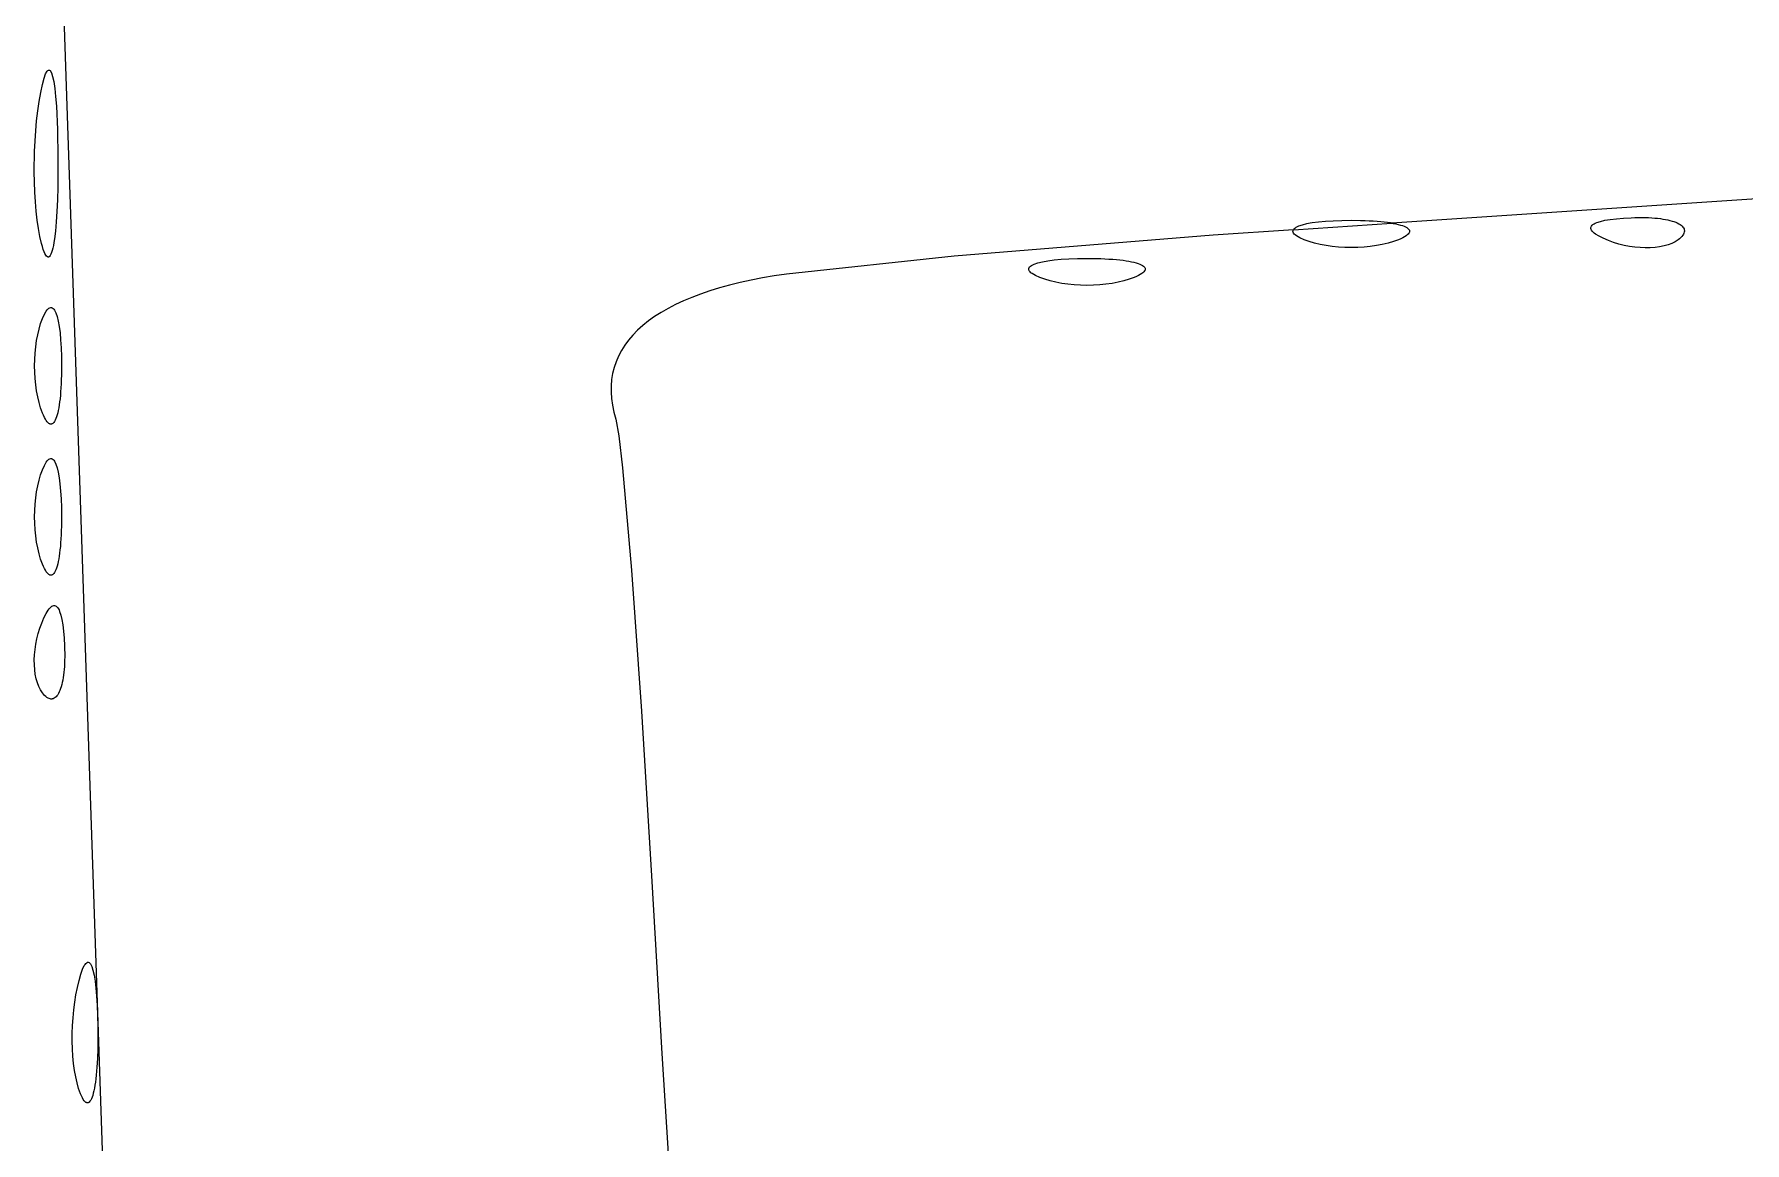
# Model space of a CAD drawing. Extents: x 70.3 to 133.4, y -81.7 to -32.
# Drawn here: x 70.9668 to 71.3264, y -65.1779 to -64.945 of the extents above; entities that cross this region are included whole.
import ezdxf

# ---------------------------------------------------------------- set-up
doc = ezdxf.new("R2010")
doc.units = 0
doc.layers.add('BLACK', color=7, linetype='CONTINUOUS')

msp = doc.modelspace()

# ---------------------------------------------------------------- linework, layer by layer
at = {"layer": 'BLACK', "linetype": 'CONTINUOUS'}
for p, q in [((70.984188, -65.270315), (70.972739, -64.930096)), ((70.969203, -64.95328), (70.969525, -64.952704)), ((70.969525, -64.952704), (70.969681, -64.952548)), ((70.969681, -64.952548), (70.969833, -64.952477)), ((70.969833, -64.952477), (70.969982, -64.952492)), ((70.969982, -64.952492), (70.970126, -64.952592)), ((70.970126, -64.952592), (70.970401, -64.953041)), ((70.968172, -64.957169), (70.968524, -64.955505)), ((70.968524, -64.955505), (70.968868, -64.954211)), ((70.968868, -64.954211), (70.969203, -64.95328)), ((70.970401, -64.953041), (70.970657, -64.953817)), ((70.970657, -64.953817), (70.970891, -64.954914)), ((70.970891, -64.954914), (70.971103, -64.956324)), ((70.971103, -64.956324), (70.97129, -64.958041)), ((70.967552, -64.961057), (70.967839, -64.95907)), ((70.967839, -64.95907), (70.968172, -64.957169)), ((70.97129, -64.958041), (70.971449, -64.960056)), ((70.971449, -64.960056), (70.971681, -64.964956)), ((70.967116, -64.965229), (70.967311, -64.963116)), ((70.967311, -64.963116), (70.967552, -64.961057)), ((70.966864, -64.969553), (70.967116, -64.965229)), ((70.971681, -64.964956), (70.971784, -64.970967)), ((70.966795, -64.973901), (70.966864, -64.969553)), ((70.971784, -64.970967), (70.971782, -64.97413)), ((70.966908, -64.978142), (70.966795, -64.973901)), ((70.971782, -64.97413), (70.971742, -64.977064)), ((70.967032, -64.980181), (70.966908, -64.978142)), ((70.971742, -64.977064), (70.971668, -64.979759)), ((71.350557, -64.978112), (71.2522, -64.984662)), ((70.967202, -64.982145), (70.967032, -64.980181)), ((70.971668, -64.979759), (70.971561, -64.982207)), ((70.967417, -64.984017), (70.967202, -64.982145)), ((70.967677, -64.985781), (70.967417, -64.984017)), ((70.971423, -64.984397), (70.971254, -64.986322)), ((70.971561, -64.982207), (70.971423, -64.984397)), ((71.231501, -64.98604), (71.2522, -64.984662)), ((71.232561, -64.985303), (71.231983, -64.985588)), ((71.23333, -64.985044), (71.232561, -64.985303)), ((71.234286, -64.984813), (71.23333, -64.985044)), ((71.235424, -64.984612), (71.234286, -64.984813)), ((71.236739, -64.984443), (71.235424, -64.984612)), ((71.238225, -64.984308), (71.236739, -64.984443)), ((71.239877, -64.984209), (71.238225, -64.984308)), ((71.241691, -64.984148), (71.239877, -64.984209)), ((71.243661, -64.984127), (71.241691, -64.984148)), ((71.245631, -64.984148), (71.243661, -64.984127)), ((71.246557, -64.984173), (71.245631, -64.984148)), ((71.247444, -64.984209), (71.246557, -64.984173)), ((71.248291, -64.984254), (71.247444, -64.984209)), ((71.249097, -64.984308), (71.248291, -64.984254)), ((71.249861, -64.984371), (71.249097, -64.984308)), ((71.250583, -64.984443), (71.249861, -64.984371)), ((71.251262, -64.984524), (71.250583, -64.984443)), ((71.251897, -64.984612), (71.251262, -64.984524)), ((71.2522, -64.984662), (71.251897, -64.984612)), ((71.2522, -64.984662), (71.252489, -64.984709)), ((71.252489, -64.984709), (71.253035, -64.984813)), ((71.253035, -64.984813), (71.253536, -64.984925)), ((71.253536, -64.984925), (71.253991, -64.985044)), ((71.253991, -64.985044), (71.2544, -64.98517)), ((71.2544, -64.98517), (71.254761, -64.985303)), ((71.254761, -64.985303), (71.255074, -64.985443)), ((71.294069, -64.985416), (71.294157, -64.985251)), ((71.294157, -64.985251), (71.294291, -64.985091)), ((71.294291, -64.985091), (71.29447, -64.984938)), ((71.29447, -64.984938), (71.294695, -64.984791)), ((71.294695, -64.984791), (71.294965, -64.984651)), ((71.294965, -64.984651), (71.29528, -64.984517)), ((71.29528, -64.984517), (71.296045, -64.984271)), ((71.296045, -64.984271), (71.29699, -64.984054)), ((71.29699, -64.984054), (71.298112, -64.983867)), ((71.298112, -64.983867), (71.29941, -64.983712)), ((71.29941, -64.983712), (71.300883, -64.983589)), ((71.300883, -64.983589), (71.30253, -64.9835)), ((71.30253, -64.983501), (71.303304, -64.983475)), ((71.30253, -64.9835), (71.30253, -64.983501)), ((71.303304, -64.983475), (71.304055, -64.983462)), ((71.304055, -64.983462), (71.304784, -64.983462)), ((71.304784, -64.983462), (71.305489, -64.983473)), ((71.305489, -64.983473), (71.306169, -64.983497)), ((71.306169, -64.983497), (71.306825, -64.983532)), ((71.306825, -64.983532), (71.307455, -64.983578)), ((71.307455, -64.983578), (71.308059, -64.983636)), ((71.308059, -64.983636), (71.308636, -64.983705)), ((71.308636, -64.983705), (71.309186, -64.983784)), ((71.309186, -64.983784), (71.309707, -64.983874)), ((71.309707, -64.983874), (71.310199, -64.983973)), ((71.310199, -64.983973), (71.310662, -64.984083)), ((71.310662, -64.984083), (71.311095, -64.984202)), ((71.311095, -64.984202), (71.311496, -64.98433)), ((71.311496, -64.98433), (71.311866, -64.984467)), ((71.311866, -64.984467), (71.312204, -64.984613)), ((71.312204, -64.984613), (71.312509, -64.984768)), ((71.312509, -64.984768), (71.31278, -64.98493)), ((71.31278, -64.98493), (71.313017, -64.985101)), ((71.313017, -64.985101), (71.31322, -64.985279)), ((71.31322, -64.985279), (71.313386, -64.985465)), ((70.967982, -64.987421), (70.967677, -64.985781)), ((70.968332, -64.988919), (70.967982, -64.987421)), ((70.968517, -64.989585), (70.968332, -64.988919)), ((70.97095, -64.988691), (70.970836, -64.989338)), ((70.971058, -64.987972), (70.97095, -64.988691)), ((70.971254, -64.986322), (70.971058, -64.987972)), ((71.214656, -64.987162), (71.160213, -64.991587)), ((71.231501, -64.98604), (71.214656, -64.987162)), ((71.231412, -64.986399), (71.231424, -64.986227)), ((71.231452, -64.986576), (71.231412, -64.986399)), ((71.231424, -64.986227), (71.231487, -64.986059)), ((71.231546, -64.986758), (71.231452, -64.986576)), ((71.231487, -64.986059), (71.231501, -64.98604)), ((71.231602, -64.985896), (71.231501, -64.98604)), ((71.231693, -64.986944), (71.231546, -64.986758)), ((71.231768, -64.985739), (71.231602, -64.985896)), ((71.231894, -64.987133), (71.231693, -64.986944)), ((71.231983, -64.985588), (71.231768, -64.985739)), ((71.232151, -64.987327), (71.231894, -64.987133)), ((71.232831, -64.987723), (71.232151, -64.987327)), ((71.233739, -64.988131), (71.232831, -64.987723)), ((71.234801, -64.988518), (71.233739, -64.988131)), ((71.235934, -64.988853), (71.234801, -64.988518)), ((71.237129, -64.989137), (71.235934, -64.988853)), ((71.251387, -64.988853), (71.250192, -64.989137)), ((71.25252, -64.988518), (71.251387, -64.988853)), ((71.253583, -64.988131), (71.25252, -64.988518)), ((71.254065, -64.987926), (71.253583, -64.988131)), ((71.25449, -64.987723), (71.254065, -64.987926)), ((71.254859, -64.987523), (71.25449, -64.987723)), ((71.255171, -64.987327), (71.254859, -64.987523)), ((71.255074, -64.985443), (71.255338, -64.985588)), ((71.255427, -64.987133), (71.255171, -64.987327)), ((71.255338, -64.985588), (71.255554, -64.985739)), ((71.255629, -64.986944), (71.255427, -64.987133)), ((71.255554, -64.985739), (71.255719, -64.985896)), ((71.255776, -64.986758), (71.255629, -64.986944)), ((71.255719, -64.985896), (71.255783, -64.985977)), ((71.255829, -64.986667), (71.255776, -64.986758)), ((71.255783, -64.985977), (71.255834, -64.986059)), ((71.255869, -64.986576), (71.255829, -64.986667)), ((71.255834, -64.986059), (71.255872, -64.986142)), ((71.255896, -64.986487), (71.255869, -64.986576)), ((71.255872, -64.986142), (71.255898, -64.986227)), ((71.25591, -64.986399), (71.255896, -64.986487)), ((71.255898, -64.986227), (71.25591, -64.986312)), ((71.25591, -64.986312), (71.25591, -64.986399)), ((71.294027, -64.985588), (71.294069, -64.985416)), ((71.294031, -64.985766), (71.294027, -64.985588)), ((71.294082, -64.985949), (71.294031, -64.985766)), ((71.294179, -64.986138), (71.294082, -64.985949)), ((71.294322, -64.986332), (71.294179, -64.986138)), ((71.294513, -64.986532), (71.294322, -64.986332)), ((71.29475, -64.986736), (71.294513, -64.986532)), ((71.295034, -64.986945), (71.29475, -64.986736)), ((71.295744, -64.987378), (71.295034, -64.986945)), ((71.296644, -64.987829), (71.295744, -64.987378)), ((71.297735, -64.988296), (71.296644, -64.987829)), ((71.298821, -64.988696), (71.297735, -64.988296)), ((71.299925, -64.989036), (71.298821, -64.988696)), ((71.311056, -64.988904), (71.310264, -64.989203)), ((71.311772, -64.988548), (71.311056, -64.988904)), ((71.312406, -64.988137), (71.311772, -64.988548)), ((71.312689, -64.987911), (71.312406, -64.988137)), ((71.312948, -64.98767), (71.312689, -64.987911)), ((71.313174, -64.987425), (71.312948, -64.98767)), ((71.313358, -64.987185), (71.313174, -64.987425)), ((71.3135, -64.98695), (71.313358, -64.987185)), ((71.313386, -64.985465), (71.313517, -64.985658)), ((71.313601, -64.98672), (71.3135, -64.98695)), ((71.313517, -64.985658), (71.31361, -64.985858)), ((71.313662, -64.986495), (71.313601, -64.98672)), ((71.31361, -64.985858), (71.313643, -64.98596)), ((71.313643, -64.98596), (71.313666, -64.986064)), ((71.313678, -64.986385), (71.313662, -64.986495)), ((71.313666, -64.986064), (71.313679, -64.986169)), ((71.313683, -64.986276), (71.313678, -64.986385)), ((71.313679, -64.986169), (71.313683, -64.986276)), ((70.968699, -64.99016), (70.968517, -64.989585)), ((70.968878, -64.990646), (70.968699, -64.99016)), ((70.969054, -64.991043), (70.968878, -64.990646)), ((70.969227, -64.991353), (70.969054, -64.991043)), ((70.969396, -64.991577), (70.969227, -64.991353)), ((70.969561, -64.991716), (70.969396, -64.991577)), ((70.969642, -64.991755), (70.969561, -64.991716)), ((70.969722, -64.991772), (70.969642, -64.991755)), ((70.969801, -64.991768), (70.969722, -64.991772)), ((70.969879, -64.991745), (70.969801, -64.991768)), ((70.969955, -64.9917), (70.969879, -64.991745)), ((70.970031, -64.991636), (70.969955, -64.9917)), ((70.970178, -64.991447), (70.970031, -64.991636)), ((70.97032, -64.991179), (70.970178, -64.991447)), ((70.970458, -64.990833), (70.97032, -64.991179)), ((70.97059, -64.99041), (70.970458, -64.990833)), ((70.970716, -64.989911), (70.97059, -64.99041)), ((70.970836, -64.989338), (70.970716, -64.989911)), ((71.160213, -64.991587), (71.124931, -64.995336)), ((71.178724, -64.992751), (71.179862, -64.99255)), ((71.179862, -64.99255), (71.181176, -64.992381)), ((71.181176, -64.992381), (71.182662, -64.992246)), ((71.182662, -64.992246), (71.184314, -64.992146)), ((71.184314, -64.992146), (71.186128, -64.992086)), ((71.186128, -64.992086), (71.188098, -64.992065)), ((71.188098, -64.992065), (71.190068, -64.992086)), ((71.190068, -64.992086), (71.190995, -64.992111)), ((71.190995, -64.992111), (71.191882, -64.992146)), ((71.191882, -64.992146), (71.192729, -64.992191)), ((71.192729, -64.992191), (71.193534, -64.992246)), ((71.193534, -64.992246), (71.194298, -64.992309)), ((71.194298, -64.992309), (71.19502, -64.992381)), ((71.19502, -64.992381), (71.195699, -64.992461)), ((71.195699, -64.992461), (71.196335, -64.99255)), ((71.196335, -64.99255), (71.196926, -64.992647)), ((71.238374, -64.989369), (71.237129, -64.989137)), ((71.23966, -64.98955), (71.238374, -64.989369)), ((71.240977, -64.989679), (71.23966, -64.98955)), ((71.242314, -64.989756), (71.240977, -64.989679)), ((71.243661, -64.989782), (71.242314, -64.989756)), ((71.245008, -64.989756), (71.243661, -64.989782)), ((71.246345, -64.989679), (71.245008, -64.989756)), ((71.247661, -64.98955), (71.246345, -64.989679)), ((71.248947, -64.989369), (71.247661, -64.98955)), ((71.250192, -64.989137), (71.248947, -64.989369)), ((71.301041, -64.989316), (71.299925, -64.989036)), ((71.302158, -64.989537), (71.301041, -64.989316)), ((71.303271, -64.989698), (71.302158, -64.989537)), ((71.304371, -64.989801), (71.303271, -64.989698)), ((71.30545, -64.989846), (71.304371, -64.989801)), ((71.306501, -64.989832), (71.30545, -64.989846)), ((71.307516, -64.989761), (71.306501, -64.989832)), ((71.308486, -64.989632), (71.307516, -64.989761)), ((71.309405, -64.989446), (71.308486, -64.989632)), ((71.310264, -64.989203), (71.309405, -64.989446)), ((71.119883, -64.996151), (71.117492, -64.996618)), ((71.122363, -64.995723), (71.119883, -64.996151)), ((71.124931, -64.995336), (71.122363, -64.995723)), ((71.175849, -64.994337), (71.175861, -64.994164)), ((71.17589, -64.994514), (71.175849, -64.994337)), ((71.175861, -64.994164), (71.175925, -64.993996)), ((71.175983, -64.994696), (71.17589, -64.994514)), ((71.175925, -64.993996), (71.17604, -64.993834)), ((71.17613, -64.994881), (71.175983, -64.994696)), ((71.17604, -64.993834), (71.176205, -64.993677)), ((71.176332, -64.995071), (71.17613, -64.994881)), ((71.176205, -64.993677), (71.17642, -64.993526)), ((71.176588, -64.995264), (71.176332, -64.995071)), ((71.17642, -64.993526), (71.176998, -64.993241)), ((71.177269, -64.995661), (71.176588, -64.995264)), ((71.176998, -64.993241), (71.177768, -64.992982)), ((71.178176, -64.996068), (71.177269, -64.995661)), ((71.177768, -64.992982), (71.178724, -64.992751)), ((71.179238, -64.996455), (71.178176, -64.996068)), ((71.196926, -64.992647), (71.197473, -64.992751)), ((71.19802, -64.996068), (71.196958, -64.996455)), ((71.197473, -64.992751), (71.197974, -64.992863)), ((71.197974, -64.992863), (71.198429, -64.992982)), ((71.198503, -64.995863), (71.19802, -64.996068)), ((71.198429, -64.992982), (71.198837, -64.993108)), ((71.198928, -64.995661), (71.198503, -64.995863)), ((71.198837, -64.993108), (71.199198, -64.993241)), ((71.199296, -64.995461), (71.198928, -64.995661)), ((71.199198, -64.993241), (71.199511, -64.99338)), ((71.199608, -64.995264), (71.199296, -64.995461)), ((71.199511, -64.99338), (71.199776, -64.993526)), ((71.199865, -64.995071), (71.199608, -64.995264)), ((71.199776, -64.993526), (71.199991, -64.993677)), ((71.200066, -64.994881), (71.199865, -64.995071)), ((71.199991, -64.993677), (71.200157, -64.993834)), ((71.200213, -64.994696), (71.200066, -64.994881)), ((71.200157, -64.993834), (71.20022, -64.993915)), ((71.200267, -64.994604), (71.200213, -64.994696)), ((71.20022, -64.993915), (71.200271, -64.993996)), ((71.200307, -64.994514), (71.200267, -64.994604)), ((71.200271, -64.993996), (71.20031, -64.99408)), ((71.200334, -64.994425), (71.200307, -64.994514)), ((71.20031, -64.99408), (71.200335, -64.994164)), ((71.200347, -64.994337), (71.200334, -64.994425)), ((71.200335, -64.994164), (71.200348, -64.99425)), ((71.200348, -64.99425), (71.200347, -64.994337)), ((71.10689, -64.999543), (71.105043, -65.000243)), ((71.108828, -64.998881), (71.10689, -64.999543)), ((71.110858, -64.998257), (71.108828, -64.998881)), ((71.112979, -64.997672), (71.110858, -64.998257)), ((71.11519, -64.997125), (71.112979, -64.997672)), ((71.117492, -64.996618), (71.11519, -64.997125)), ((71.180372, -64.996791), (71.179238, -64.996455)), ((71.181566, -64.997075), (71.180372, -64.996791)), ((71.182812, -64.997307), (71.181566, -64.997075)), ((71.184098, -64.997488), (71.182812, -64.997307)), ((71.185414, -64.997617), (71.184098, -64.997488)), ((71.186751, -64.997694), (71.185414, -64.997617)), ((71.188098, -64.99772), (71.186751, -64.997694)), ((71.189445, -64.997694), (71.188098, -64.99772)), ((71.190782, -64.997617), (71.189445, -64.997694)), ((71.192099, -64.997488), (71.190782, -64.997617)), ((71.193385, -64.997307), (71.192099, -64.997488)), ((71.19463, -64.997075), (71.193385, -64.997307)), ((71.195824, -64.996791), (71.19463, -64.997075)), ((71.196958, -64.996455), (71.195824, -64.996791)), ((70.968937, -65.003794), (70.969333, -65.003114)), ((70.969333, -65.003114), (70.969526, -65.002857)), ((70.969526, -65.002857), (70.969716, -65.002656)), ((70.969716, -65.002656), (70.969902, -65.002509)), ((70.969902, -65.002509), (70.970083, -65.002415)), ((70.970083, -65.002415), (70.970261, -65.002375)), ((70.970261, -65.002375), (70.970433, -65.002387)), ((70.970433, -65.002387), (70.970601, -65.00245)), ((70.970601, -65.00245), (70.970763, -65.002565)), ((70.970763, -65.002565), (70.97092, -65.002731)), ((70.97092, -65.002731), (70.971072, -65.002946)), ((70.971072, -65.002946), (70.971356, -65.003524)), ((71.100059, -65.002564), (71.098585, -65.003411)), ((71.101627, -65.001754), (71.100059, -65.002564)), ((71.103289, -65.00098), (71.101627, -65.001754)), ((71.105043, -65.000243), (71.103289, -65.00098)), ((70.967522, -65.008092), (70.967806, -65.006897)), ((70.967806, -65.006897), (70.968142, -65.005764)), ((70.968142, -65.005764), (70.968529, -65.004702)), ((70.968529, -65.004702), (70.968937, -65.003794)), ((70.971356, -65.003524), (70.971615, -65.004293)), ((70.971615, -65.004293), (70.971846, -65.005249)), ((70.971846, -65.005249), (70.972047, -65.006387)), ((70.972047, -65.006387), (70.972217, -65.007702)), ((71.09473, -65.006163), (71.093636, -65.007149)), ((71.09592, -65.00521), (71.09473, -65.006163)), ((71.097205, -65.004293), (71.09592, -65.00521)), ((71.098585, -65.003411), (71.097205, -65.004293)), ((70.96711, -65.010623), (70.96729, -65.009337)), ((70.96729, -65.009337), (70.967522, -65.008092)), ((70.972217, -65.007702), (70.972352, -65.009188)), ((70.972352, -65.009188), (70.972451, -65.01084)), ((71.090932, -65.010312), (71.090226, -65.011433)), ((71.091737, -65.009224), (71.090932, -65.010312)), ((71.092638, -65.00817), (71.091737, -65.009224)), ((71.093636, -65.007149), (71.092638, -65.00817)), ((70.966877, -65.014624), (70.966903, -65.013277)), ((70.966903, -65.013277), (70.966981, -65.01194)), ((70.966981, -65.01194), (70.96711, -65.010623)), ((70.972451, -65.01084), (70.972512, -65.012654)), ((70.972512, -65.012654), (70.972532, -65.014624)), ((71.089107, -65.013771), (71.088697, -65.014987)), ((71.089617, -65.012586), (71.089107, -65.013771)), ((71.090226, -65.011433), (71.089617, -65.012586)), ((70.966903, -65.015971), (70.966877, -65.014624)), ((70.966981, -65.017308), (70.966903, -65.015971)), ((70.96711, -65.018624), (70.966981, -65.017308)), ((70.972486, -65.01752), (70.972451, -65.018407)), ((70.972512, -65.016594), (70.972486, -65.01752)), ((70.972532, -65.014624), (70.972512, -65.016594)), ((71.088174, -65.017514), (71.088063, -65.018823)), ((71.088385, -65.016235), (71.088174, -65.017514)), ((71.088697, -65.014987), (71.088385, -65.016235)), ((70.96729, -65.01991), (70.96711, -65.018624)), ((70.967522, -65.021156), (70.96729, -65.01991)), ((70.967806, -65.02235), (70.967522, -65.021156)), ((70.972288, -65.020824), (70.972217, -65.021546)), ((70.972352, -65.02006), (70.972288, -65.020824)), ((70.972406, -65.019254), (70.972352, -65.02006)), ((70.972451, -65.018407), (70.972406, -65.019254)), ((71.088063, -65.018823), (71.088053, -65.020162)), ((71.088053, -65.020162), (71.088144, -65.02153)), ((70.968142, -65.023484), (70.967806, -65.02235)), ((70.968529, -65.024546), (70.968142, -65.023484)), ((70.968734, -65.025028), (70.968529, -65.024546)), ((70.971734, -65.024499), (70.971615, -65.024954)), ((70.971846, -65.023998), (70.971734, -65.024499)), ((70.971951, -65.023452), (70.971846, -65.023998)), ((70.972047, -65.02286), (70.971951, -65.023452)), ((70.972136, -65.022225), (70.972047, -65.02286)), ((70.972217, -65.021546), (70.972136, -65.022225)), ((71.088144, -65.02153), (71.088338, -65.022928)), ((71.088338, -65.022928), (71.088634, -65.024355)), ((71.088634, -65.024355), (71.089032, -65.02581)), ((70.968937, -65.025454), (70.968734, -65.025028)), ((70.969136, -65.025822), (70.968937, -65.025454)), ((70.969333, -65.026134), (70.969136, -65.025822)), ((70.969526, -65.02639), (70.969333, -65.026134)), ((70.969716, -65.026592), (70.969526, -65.02639)), ((70.969902, -65.026739), (70.969716, -65.026592)), ((70.969993, -65.026792), (70.969902, -65.026739)), ((70.970083, -65.026832), (70.969993, -65.026792)), ((70.970173, -65.026859), (70.970083, -65.026832)), ((70.970261, -65.026873), (70.970173, -65.026859)), ((70.970347, -65.026873), (70.970261, -65.026873)), ((70.970433, -65.026861), (70.970347, -65.026873)), ((70.970518, -65.026835), (70.970433, -65.026861)), ((70.970601, -65.026797), (70.970518, -65.026835)), ((70.970683, -65.026746), (70.970601, -65.026797)), ((70.970763, -65.026682), (70.970683, -65.026746)), ((70.97092, -65.026517), (70.970763, -65.026682)), ((70.971072, -65.026302), (70.97092, -65.026517)), ((70.971217, -65.026037), (70.971072, -65.026302)), ((70.971356, -65.025724), (70.971217, -65.026037)), ((70.971489, -65.025363), (70.971356, -65.025724)), ((70.971615, -65.024954), (70.971489, -65.025363)), ((71.089032, -65.02581), (71.089664, -65.029331)), ((71.089664, -65.029331), (71.090444, -65.036061)), ((70.968529, -65.036452), (70.968937, -65.035544)), ((70.968937, -65.035544), (70.969333, -65.034864)), ((70.969333, -65.034864), (70.969526, -65.034607)), ((70.969526, -65.034607), (70.969716, -65.034406)), ((70.969716, -65.034406), (70.969902, -65.034259)), ((70.969902, -65.034259), (70.970083, -65.034165)), ((70.970083, -65.034165), (70.970261, -65.034125)), ((70.970261, -65.034125), (70.970433, -65.034137)), ((70.970433, -65.034137), (70.970601, -65.034201)), ((70.970601, -65.034201), (70.970763, -65.034315)), ((70.970763, -65.034315), (70.97092, -65.034481)), ((70.97092, -65.034481), (70.971072, -65.034696)), ((70.971072, -65.034696), (70.971356, -65.035274)), ((70.971356, -65.035274), (70.971615, -65.036043)), ((70.967522, -65.039842), (70.967806, -65.038647)), ((70.967806, -65.038647), (70.968142, -65.037514)), ((70.968142, -65.037514), (70.968529, -65.036452)), ((70.971615, -65.036043), (70.971846, -65.036999)), ((70.971846, -65.036999), (70.972047, -65.038137)), ((70.972047, -65.038137), (70.972216, -65.039452)), ((71.090444, -65.036061), (71.092328, -65.057573)), ((70.966981, -65.04369), (70.96711, -65.042373)), ((70.96711, -65.042373), (70.96729, -65.041087)), ((70.96729, -65.041087), (70.967522, -65.039842)), ((70.972216, -65.039452), (70.972352, -65.040938)), ((70.972352, -65.040938), (70.972451, -65.04259)), ((70.972451, -65.04259), (70.972512, -65.044404)), ((70.966877, -65.046374), (70.966903, -65.045027)), ((70.966903, -65.047721), (70.966877, -65.046374)), ((70.966903, -65.045027), (70.966981, -65.04369)), ((70.972512, -65.044404), (70.972532, -65.046374)), ((70.972532, -65.046374), (70.972512, -65.048344)), ((70.966981, -65.049058), (70.966903, -65.047721)), ((70.96711, -65.050374), (70.966981, -65.049058)), ((70.972486, -65.049271), (70.972451, -65.050158)), ((70.972512, -65.048344), (70.972486, -65.049271)), ((70.96729, -65.05166), (70.96711, -65.050374)), ((70.967522, -65.052906), (70.96729, -65.05166)), ((70.967806, -65.0541), (70.967522, -65.052906)), ((70.972216, -65.053296), (70.972136, -65.053975)), ((70.972288, -65.052574), (70.972216, -65.053296)), ((70.972352, -65.05181), (70.972288, -65.052574)), ((70.972406, -65.051004), (70.972352, -65.05181)), ((70.972451, -65.050158), (70.972406, -65.051004)), ((70.968142, -65.055234), (70.967806, -65.0541)), ((70.968529, -65.056296), (70.968142, -65.055234)), ((70.968734, -65.056779), (70.968529, -65.056296)), ((70.968937, -65.057204), (70.968734, -65.056779)), ((70.969136, -65.057572), (70.968937, -65.057204)), ((70.971489, -65.057113), (70.971356, -65.057474)), ((70.971615, -65.056705), (70.971489, -65.057113)), ((70.971734, -65.056249), (70.971615, -65.056705)), ((70.971846, -65.055748), (70.971734, -65.056249)), ((70.971951, -65.055202), (70.971846, -65.055748)), ((70.972047, -65.05461), (70.971951, -65.055202)), ((70.972136, -65.053975), (70.972047, -65.05461)), ((70.969333, -65.057884), (70.969136, -65.057572)), ((70.969526, -65.05814), (70.969333, -65.057884)), ((70.969716, -65.058342), (70.969526, -65.05814)), ((70.969902, -65.058489), (70.969716, -65.058342)), ((70.969993, -65.058542), (70.969902, -65.058489)), ((70.970083, -65.058583), (70.969993, -65.058542)), ((70.970172, -65.058609), (70.970083, -65.058583)), ((70.970261, -65.058623), (70.970172, -65.058609)), ((70.970347, -65.058623), (70.970261, -65.058623)), ((70.970433, -65.058611), (70.970347, -65.058623)), ((70.970518, -65.058586), (70.970433, -65.058611)), ((70.970601, -65.058547), (70.970518, -65.058586)), ((70.970683, -65.058496), (70.970601, -65.058547)), ((70.970763, -65.058432), (70.970683, -65.058496)), ((70.97092, -65.058267), (70.970763, -65.058432)), ((70.971072, -65.058052), (70.97092, -65.058267)), ((70.971217, -65.057787), (70.971072, -65.058052)), ((70.971356, -65.057474), (70.971217, -65.057787)), ((71.092328, -65.057573), (71.094438, -65.087195)), ((70.968363, -65.068698), (70.968831, -65.067607)), ((70.968831, -65.067607), (70.969281, -65.066707)), ((70.969281, -65.066707), (70.969714, -65.065997)), ((70.969714, -65.065997), (70.969924, -65.065713)), ((70.969924, -65.065713), (70.970128, -65.065476)), ((70.970128, -65.065476), (70.970328, -65.065285)), ((70.970328, -65.065285), (70.970522, -65.065142)), ((70.970522, -65.065142), (70.970711, -65.065045)), ((70.970711, -65.065045), (70.970894, -65.064995)), ((70.970894, -65.064995), (70.971071, -65.06499)), ((70.971071, -65.06499), (70.971243, -65.065032)), ((70.971243, -65.065032), (70.971409, -65.06512)), ((70.971409, -65.06512), (70.971569, -65.065254)), ((70.971569, -65.065254), (70.971722, -65.065433)), ((70.971722, -65.065433), (70.971869, -65.065658)), ((70.971869, -65.065658), (70.972009, -65.065928)), ((70.972009, -65.065928), (70.972142, -65.066243)), ((70.972142, -65.066243), (70.972388, -65.067009)), ((70.972388, -65.067009), (70.972605, -65.067953)), ((70.972605, -65.067953), (70.972792, -65.069075)), ((70.967344, -65.072004), (70.967624, -65.070889)), ((70.967624, -65.070889), (70.967964, -65.069784)), ((70.967964, -65.069784), (70.968363, -65.068698)), ((70.972792, -65.069075), (70.972948, -65.070373)), ((70.972948, -65.070373), (70.97307, -65.071846)), ((70.966859, -65.075334), (70.966962, -65.074234)), ((70.966962, -65.074234), (70.967123, -65.073122)), ((70.967123, -65.073122), (70.967344, -65.072004)), ((70.97307, -65.071846), (70.973159, -65.073494)), ((70.973159, -65.073494), (70.973185, -65.074267)), ((70.973185, -65.074267), (70.973198, -65.075018)), ((70.973198, -65.075018), (70.973199, -65.075747)), ((70.966814, -65.076413), (70.966859, -65.075334)), ((70.966828, -65.077464), (70.966814, -65.076413)), ((70.966899, -65.078479), (70.966828, -65.077464)), ((70.967028, -65.07945), (70.966899, -65.078479)), ((70.973082, -65.078418), (70.973024, -65.079022)), ((70.973128, -65.077788), (70.973082, -65.078418)), ((70.973163, -65.077132), (70.973128, -65.077788)), ((70.973187, -65.076452), (70.973163, -65.077132)), ((70.973199, -65.075747), (70.973187, -65.076452)), ((70.967214, -65.080368), (70.967028, -65.07945)), ((70.967457, -65.081228), (70.967214, -65.080368)), ((70.967756, -65.082019), (70.967457, -65.081228)), ((70.968112, -65.082736), (70.967756, -65.082019)), ((70.97233, -65.082459), (70.972193, -65.082829)), ((70.972458, -65.082058), (70.97233, -65.082459)), ((70.972577, -65.081625), (70.972458, -65.082058)), ((70.972687, -65.081162), (70.972577, -65.081625)), ((70.972787, -65.08067), (70.972687, -65.081162)), ((70.972876, -65.080149), (70.972787, -65.08067)), ((70.972955, -65.079599), (70.972876, -65.080149)), ((70.973024, -65.079022), (70.972955, -65.079599)), ((70.968523, -65.083369), (70.968112, -65.082736)), ((70.96875, -65.083652), (70.968523, -65.083369)), ((70.96899, -65.083912), (70.96875, -65.083652)), ((70.969235, -65.084138), (70.96899, -65.083912)), ((70.969475, -65.084321), (70.969235, -65.084138)), ((70.969711, -65.084463), (70.969475, -65.084321)), ((70.969941, -65.084565), (70.969711, -65.084463)), ((70.970165, -65.084625), (70.969941, -65.084565)), ((70.970275, -65.084641), (70.970165, -65.084625)), ((70.970384, -65.084647), (70.970275, -65.084641)), ((70.970491, -65.084643), (70.970384, -65.084647)), ((70.970596, -65.084629), (70.970491, -65.084643)), ((70.9707, -65.084606), (70.970596, -65.084629)), ((70.970803, -65.084573), (70.9707, -65.084606)), ((70.971002, -65.08448), (70.970803, -65.084573)), ((70.971195, -65.084349), (70.971002, -65.08448)), ((70.971381, -65.084183), (70.971195, -65.084349)), ((70.971559, -65.083981), (70.971381, -65.084183)), ((70.97173, -65.083744), (70.971559, -65.083981)), ((70.971892, -65.083472), (70.97173, -65.083744)), ((70.972047, -65.083167), (70.971892, -65.083472)), ((70.972193, -65.082829), (70.972047, -65.083167)), ((71.094438, -65.087195), (71.096527, -65.12178)), ((71.096527, -65.12178), (71.09871, -65.159126)), ((70.977834, -65.140043), (70.977999, -65.139965)), ((70.977999, -65.139965), (70.978159, -65.139952)), ((70.978159, -65.139952), (70.978315, -65.140004)), ((70.976223, -65.143759), (70.976597, -65.142453)), ((70.976597, -65.142453), (70.976964, -65.141425)), ((70.976964, -65.141425), (70.977321, -65.140671)), ((70.977321, -65.140671), (70.977495, -65.140395)), ((70.977495, -65.140395), (70.977666, -65.140186)), ((70.977666, -65.140186), (70.977834, -65.140043)), ((70.978315, -65.140004), (70.978467, -65.140118)), ((70.978467, -65.140118), (70.978614, -65.140296)), ((70.978614, -65.140296), (70.978893, -65.140837)), ((70.978893, -65.140837), (70.979151, -65.141622)), ((70.979151, -65.141622), (70.979384, -65.142647)), ((70.979384, -65.142647), (70.979593, -65.143905)), ((70.975316, -65.148364), (70.975568, -65.14678)), ((70.975568, -65.14678), (70.97587, -65.14524)), ((70.97587, -65.14524), (70.976223, -65.143759)), ((70.979593, -65.143905), (70.979773, -65.145392)), ((70.979773, -65.145392), (70.979923, -65.147103)), ((70.979923, -65.147103), (70.980042, -65.149033)), ((70.974961, -65.151622), (70.975114, -65.149983)), ((70.975114, -65.149983), (70.975316, -65.148364)), ((70.980042, -65.149033), (70.980127, -65.151177)), ((70.974804, -65.154916), (70.974858, -65.153271)), ((70.974858, -65.153271), (70.974961, -65.151622)), ((70.980127, -65.151177), (70.980176, -65.15353)), ((70.980176, -65.15353), (70.980185, -65.155905)), ((70.9748, -65.156547), (70.974804, -65.154916)), ((70.974844, -65.158149), (70.9748, -65.156547)), ((70.980185, -65.155905), (70.980154, -65.158114)), ((70.974937, -65.159712), (70.974844, -65.158149)), ((70.97508, -65.161223), (70.974937, -65.159712)), ((70.97527, -65.16267), (70.97508, -65.161223)), ((70.980084, -65.16015), (70.979978, -65.162005)), ((70.980154, -65.158114), (70.980084, -65.16015)), ((71.09871, -65.159126), (71.101075, -65.196268)), ((70.97551, -65.164041), (70.97527, -65.16267)), ((70.975797, -65.165323), (70.97551, -65.164041)), ((70.979662, -65.165145), (70.979563, -65.165806)), ((70.979754, -65.164434), (70.979662, -65.165145)), ((70.979837, -65.163673), (70.979754, -65.164434)), ((70.979978, -65.162005), (70.979837, -65.163673)), ((70.976133, -65.166504), (70.975797, -65.165323)), ((70.976517, -65.167572), (70.976133, -65.166504)), ((70.976719, -65.168041), (70.976517, -65.167572)), ((70.976918, -65.168444), (70.976719, -65.168041)), ((70.977113, -65.168779), (70.976918, -65.168444)), ((70.978819, -65.168661), (70.978673, -65.168944)), ((70.97896, -65.168322), (70.978819, -65.168661)), ((70.979094, -65.167927), (70.97896, -65.168322)), ((70.979222, -65.167477), (70.979094, -65.167927)), ((70.979343, -65.166973), (70.979222, -65.167477)), ((70.979457, -65.166416), (70.979343, -65.166973)), ((70.979563, -65.165806), (70.979457, -65.166416)), ((70.977305, -65.169048), (70.977113, -65.168779)), ((70.977492, -65.169253), (70.977305, -65.169048)), ((70.977676, -65.169394), (70.977492, -65.169253)), ((70.977766, -65.16944), (70.977676, -65.169394)), ((70.977854, -65.169471), (70.977766, -65.16944)), ((70.977942, -65.169487), (70.977854, -65.169471)), ((70.978028, -65.169487), (70.977942, -65.169487)), ((70.978114, -65.169471), (70.978028, -65.169487)), ((70.978197, -65.169441), (70.978114, -65.169471)), ((70.97828, -65.169395), (70.978197, -65.169441)), ((70.978361, -65.169334), (70.97828, -65.169395)), ((70.97852, -65.169168), (70.978361, -65.169334)), ((70.978673, -65.168944), (70.97852, -65.169168))]:
    msp.add_line(p, q, dxfattribs=at)

doc.saveas('drawing.dxf')
